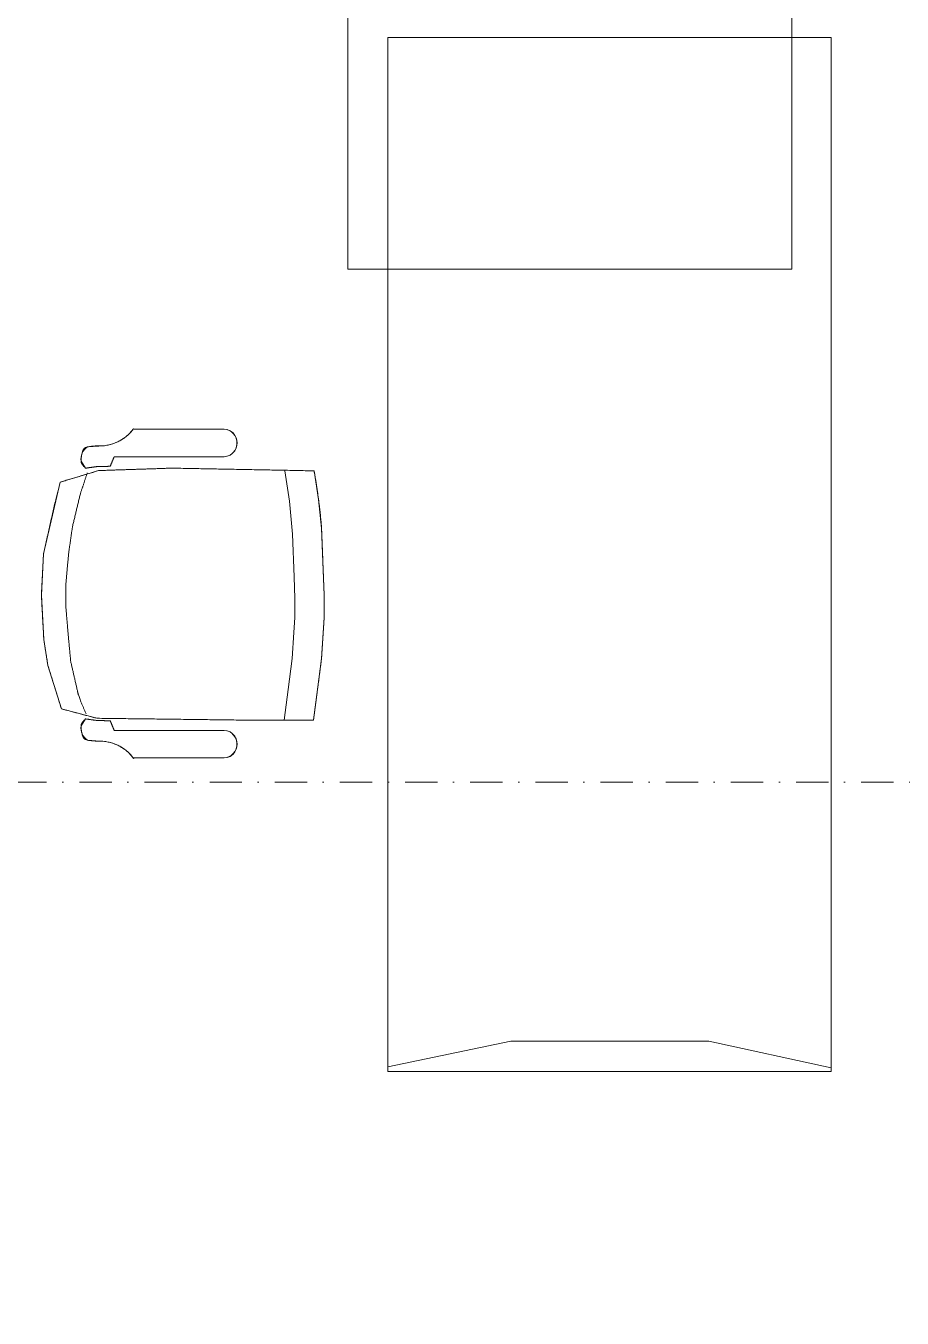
# Model space of a CAD drawing. Extents: x -2598 to 23780, y 0 to 8114.
# Drawn here: x 7203.1 to 7372.6, y 1568 to 1817.9 of the extents above; entities that cross this region are included whole.
import ezdxf

# ---------------------------------------------------------------- set-up
doc = ezdxf.new("R2010")
doc.units = 0
doc.header["$LTSCALE"] = 25
doc.header["$MEASUREMENT"] = 0
for name, pattern in [('DASHDOT2', [0.5, 0.25, -0.125, 0, -0.125]), ('DOT2', [0.125, 0, -0.125]), ('HIDDEN', [0.375, 0.25, -0.125])]:
    doc.linetypes.add(name, pattern=pattern)
doc.layers.get('0').update_dxf_attribs({"color": 9, "lineweight": 9})
for name, color, linetype, lineweight in [('05', 9, 'Continuous', 9), ('20', 9, 'DOT2', 9), ('21', 9, 'Continuous', 9), ('40', 9, 'Continuous', 9)]:
    doc.layers.add(name, color=color, linetype=linetype, lineweight=lineweight)

# ---------------------------------------------------------------- blocks, each defined once
blk = doc.blocks.new('Group-258-1')
at = {"linetype": 'Continuous'}
for p, q in [((384800.0983, 69164.505), (384800.0936, 69164.5084)), ((384800.71, 69164.505), (384800.7146, 69164.5084)), ((384800.6491, 69164.4097), (384800.5895, 69164.4019)), ((384800.2257, 69164.3995), (384800.1668, 69164.4084)), ((384800.2892, 69164.3936), (384800.2257, 69164.3995)), ((384800.3717, 69164.3904), (384800.2892, 69164.3936)), ((384800.4137, 69164.389), (384800.3717, 69164.3904)), ((384800.4502, 69164.389), (384800.4137, 69164.389)), ((384800.4792, 69164.3908), (384800.4502, 69164.389)), ((384800.5299, 69164.394), (384800.4792, 69164.3908)), ((384800.5895, 69164.4019), (384800.5299, 69164.394))]:
    blk.add_line(p, q, dxfattribs=at)
at = {"linetype": 'Continuous', "flags": 128}
for points in [[(384800.0862, 69164.6997), (384800.0862, 69164.6409), (384800.0862, 69164.6409)], [(384800.722, 69164.6997), (384800.722, 69164.6409), (384800.722, 69164.6409)], [(384800.0862, 69164.6409), (384800.0862, 69164.5259), (384800.0862, 69164.6409)], [(384800.1395, 69164.5259), (384800.1395, 69164.6409), (384800.1395, 69164.6409)], [(384800.6687, 69164.5259), (384800.6687, 69164.6409), (384800.6687, 69164.6409)], [(384800.722, 69164.6409), (384800.722, 69164.5259), (384800.722, 69164.6409)], [(384800.0862, 69164.5259), (384800.0862, 69164.5259), (384800.087, 69164.52)], [(384800.0862, 69164.5259), (384800.087, 69164.52), (384800.087, 69164.52)], [(384800.087, 69164.52), (384800.087, 69164.52), (384800.0892, 69164.5143)], [(384800.087, 69164.52), (384800.0892, 69164.5143), (384800.0892, 69164.5143)], [(384800.0892, 69164.5143), (384800.0892, 69164.5143), (384800.0929, 69164.5094)], [(384800.0892, 69164.5143), (384800.0936, 69164.5084), (384800.0929, 69164.5094)], [(384800.128, 69164.5054), (384800.128, 69164.5054), (384800.1328, 69164.5094)], [(384800.128, 69164.5054), (384800.1328, 69164.5094), (384800.1328, 69164.5094)], [(384800.1328, 69164.5094), (384800.1328, 69164.5094), (384800.1365, 69164.5143)], [(384800.1328, 69164.5094), (384800.1365, 69164.5143), (384800.1365, 69164.5143)], [(384800.1365, 69164.5143), (384800.1365, 69164.5143), (384800.1387, 69164.52)], [(384800.1365, 69164.5143), (384800.1387, 69164.52), (384800.1387, 69164.52)], [(384800.1387, 69164.52), (384800.1387, 69164.52), (384800.1395, 69164.5259)], [(384800.1387, 69164.52), (384800.1395, 69164.5259), (384800.1395, 69164.5259)], [(384800.6695, 69164.52), (384800.6695, 69164.52), (384800.6687, 69164.5259)], [(384800.6695, 69164.52), (384800.6687, 69164.5259), (384800.6687, 69164.5259)], [(384800.6718, 69164.5143), (384800.6718, 69164.5143), (384800.6695, 69164.52)], [(384800.6718, 69164.5143), (384800.6695, 69164.52), (384800.6695, 69164.52)], [(384800.6754, 69164.5094), (384800.6754, 69164.5094), (384800.6718, 69164.5143)], [(384800.6754, 69164.5094), (384800.6718, 69164.5143), (384800.6718, 69164.5143)], [(384800.6802, 69164.5054), (384800.6802, 69164.5054), (384800.6754, 69164.5094)], [(384800.6802, 69164.5054), (384800.6754, 69164.5094), (384800.6754, 69164.5094)], [(384800.719, 69164.5143), (384800.7146, 69164.5084), (384800.7153, 69164.5094)], [(384800.719, 69164.5143), (384800.719, 69164.5143), (384800.7153, 69164.5094)], [(384800.7213, 69164.52), (384800.7213, 69164.52), (384800.719, 69164.5143)], [(384800.7213, 69164.52), (384800.719, 69164.5143), (384800.719, 69164.5143)], [(384800.722, 69164.5259), (384800.722, 69164.5259), (384800.7213, 69164.52)], [(384800.722, 69164.5259), (384800.7213, 69164.52), (384800.7213, 69164.52)], [(384800.0977, 69164.5054), (384800.0977, 69164.5054), (384800.1034, 69164.5026)], [(384800.0977, 69164.5054), (384800.1034, 69164.5026), (384800.1034, 69164.5026)], [(384800.1034, 69164.5026), (384800.1034, 69164.5026), (384800.1096, 69164.5011)], [(384800.1034, 69164.5026), (384800.1096, 69164.5011), (384800.1096, 69164.5011)], [(384800.1096, 69164.5011), (384800.1096, 69164.5011), (384800.1161, 69164.5011)], [(384800.1096, 69164.5011), (384800.1161, 69164.5011), (384800.1161, 69164.5011)], [(384800.1161, 69164.5011), (384800.1161, 69164.5011), (384800.1223, 69164.5026)], [(384800.1161, 69164.5011), (384800.1223, 69164.5026), (384800.1223, 69164.5026)], [(384800.1223, 69164.5026), (384800.1223, 69164.5026), (384800.128, 69164.5054)], [(384800.1223, 69164.5026), (384800.128, 69164.5054), (384800.128, 69164.5054)], [(384800.6859, 69164.5026), (384800.6859, 69164.5026), (384800.6802, 69164.5054)], [(384800.6859, 69164.5026), (384800.6802, 69164.5054), (384800.6802, 69164.5054)], [(384800.6922, 69164.5011), (384800.6922, 69164.5011), (384800.6859, 69164.5026)], [(384800.6922, 69164.5011), (384800.6859, 69164.5026), (384800.6859, 69164.5026)], [(384800.6986, 69164.5011), (384800.6986, 69164.5011), (384800.6922, 69164.5011)], [(384800.6986, 69164.5011), (384800.6922, 69164.5011), (384800.6922, 69164.5011)], [(384800.7048, 69164.5026), (384800.7048, 69164.5026), (384800.6986, 69164.5011)], [(384800.7048, 69164.5026), (384800.6986, 69164.5011), (384800.6986, 69164.5011)], [(384800.7105, 69164.5054), (384800.7105, 69164.5054), (384800.7048, 69164.5026)], [(384800.7105, 69164.5054), (384800.7048, 69164.5026), (384800.7048, 69164.5026)]]:
    blk.add_lwpolyline(points, close=True, dxfattribs=at)
at = {"linetype": 'Continuous'}
for points in [[(384800.3272, 69164.8751), (384800.2792, 69164.8644), (384800.2312, 69164.8536)], [(384800.4074, 69164.8792), (384800.3673, 69164.8772), (384800.3272, 69164.8751)], [(384800.4932, 69164.8746), (384800.4503, 69164.8769), (384800.4074, 69164.8792)], [(384800.5432, 69164.8666), (384800.5182, 69164.8706), (384800.4932, 69164.8746)], [(384800.6271, 69164.8405), (384800.5851, 69164.8535), (384800.5432, 69164.8666)], [(384800.1886, 69164.8426), (384800.1775, 69164.8055), (384800.1663, 69164.7685)], [(384800.2312, 69164.8536), (384800.2099, 69164.8481), (384800.1886, 69164.8426)], [(384800.6454, 69164.7717), (384800.6363, 69164.8061), (384800.6271, 69164.8405)], [(384800.2746, 69164.8191), (384800.2429, 69164.8115), (384800.2113, 69164.8039)], [(384800.3252, 69164.8264), (384800.2999, 69164.8227), (384800.2746, 69164.8191)], [(384800.3841, 69164.8318), (384800.3546, 69164.8291), (384800.3252, 69164.8264)], [(384800.4307, 69164.8318), (384800.4074, 69164.8318), (384800.3841, 69164.8318)], [(384800.4872, 69164.8271), (384800.4589, 69164.8295), (384800.4307, 69164.8318)], [(384800.5356, 69164.8225), (384800.5114, 69164.8248), (384800.4872, 69164.8271)], [(384800.5919, 69164.8096), (384800.5638, 69164.8161), (384800.5356, 69164.8225)], [(384800.637, 69164.7924), (384800.6046, 69164.8075), (384800.5919, 69164.8096)], [(384800.1182, 69164.7571), (384800.1184, 69164.788), (384800.1261, 69164.8013), (384800.1481, 69164.8026)], [(384800.1481, 69164.8026), (384800.1523, 69164.8031), (384800.1616, 69164.7937)], [(384800.1616, 69164.7937), (384800.1601, 69164.7826), (384800.1585, 69164.7715)], [(384800.2113, 69164.8039), (384800.1911, 69164.7972), (384800.1708, 69164.7905)], [(384800.6601, 69164.8026), (384800.656, 69164.8031), (384800.6466, 69164.7937)], [(384800.6466, 69164.7937), (384800.6482, 69164.7826), (384800.6497, 69164.7715)], [(384800.69, 69164.7571), (384800.6898, 69164.788), (384800.6822, 69164.8013), (384800.6601, 69164.8026)], [(384800.1585, 69164.7715), (384800.1583, 69164.7588), (384800.158, 69164.7461)], [(384800.1663, 69164.7685), (384800.1639, 69164.6975), (384800.1616, 69164.6266)], [(384800.6491, 69164.4746), (384800.6472, 69164.6232), (384800.6454, 69164.7717)], [(384800.6497, 69164.7715), (384800.65, 69164.7588), (384800.6502, 69164.7461)], [(384800.0854, 69164.7011), (384800.1126, 69164.7212), (384800.1182, 69164.7571)], [(384800.158, 69164.7461), (384800.1488, 69164.7423), (384800.1395, 69164.7385)], [(384800.1395, 69164.7385), (384800.1395, 69164.6897), (384800.1395, 69164.6409)], [(384800.6502, 69164.7461), (384800.6595, 69164.7423), (384800.6687, 69164.7385)], [(384800.6687, 69164.7385), (384800.6687, 69164.6897), (384800.6687, 69164.6409)], [(384800.7229, 69164.7011), (384800.6957, 69164.7212), (384800.69, 69164.7571)], [(384800.1616, 69164.6266), (384800.1642, 69164.4892), (384800.1668, 69164.3518)], [(384800.6491, 69164.3531), (384800.6491, 69164.4138), (384800.6491, 69164.4746)], [(384800.1668, 69164.3518), (384800.2302, 69164.3409), (384800.278, 69164.3374)], [(384800.278, 69164.3374), (384800.3427, 69164.3349), (384800.4074, 69164.3324)], [(384800.4502, 69164.3324), (384800.4901, 69164.3349), (384800.5299, 69164.3374)], [(384800.5299, 69164.3374), (384800.5895, 69164.3452), (384800.6491, 69164.3531)], [(384800.4074, 69164.3324), (384800.4288, 69164.3324), (384800.4502, 69164.3324)]]:
    blk.add_open_spline(points, degree=2, dxfattribs=at)
at = {"layer": '40'}
blk.add_lwpolyline([(384800.6491, 69164.3531), (384800.5895, 69164.3452), (384800.5299, 69164.3374), (384800.4502, 69164.3324), (384800.4074, 69164.3324), (384800.3427, 69164.3349), (384800.278, 69164.3374), (384800.2222, 69164.3433), (384800.1668, 69164.3518), (384800.1642, 69164.4892), (384800.1616, 69164.6266), (384800.1639, 69164.6975), (384800.1663, 69164.7685), (384800.1732, 69164.7913), (384800.1886, 69164.8426), (384800.3272, 69164.8751), (384800.4074, 69164.8792), (384800.4932, 69164.8746), (384800.5432, 69164.8666), (384800.6271, 69164.8405), (384800.6454, 69164.7717), (384800.6472, 69164.6232), (384800.6491, 69164.4746), (384800.6491, 69164.4097)], close=True, dxfattribs=at)
for points in [[(384800.1395, 69164.7385), (384800.158, 69164.7461), (384800.1583, 69164.7588), (384800.1585, 69164.7715), (384800.1616, 69164.7937), (384800.1481, 69164.8026, 0.293897), (384800.1206, 69164.7899), (384800.1182, 69164.7571, -0.205), (384800.0854, 69164.7011), (384800.0862, 69164.6997), (384800.0862, 69164.5259, 0.937941), (384800.1395, 69164.5259)], [(384800.6687, 69164.7385), (384800.6502, 69164.7461), (384800.65, 69164.7588), (384800.6497, 69164.7715), (384800.6466, 69164.7937), (384800.6601, 69164.8026, -0.293897), (384800.6877, 69164.7899), (384800.69, 69164.7571, 0.205), (384800.7229, 69164.7011), (384800.722, 69164.6997), (384800.722, 69164.5259, -0.937941), (384800.6687, 69164.5259)]]:
    blk.add_lwpolyline(points, format="xyb", close=True, dxfattribs=at)
blk = doc.blocks.new('p-ma-audi')
for p, q in [((-7.57, 155.19), (-7.57, 200)), ((-85.7, 155.19), (-7.57, 155.19))]:
    blk.add_line(p, q)
at = {"flags": 128}
for points in [[(-7.57, 200), (-7.57, 214.96), (-93.45, 214.96), (-93.45, 155.19), (-85.7, 155.19)], [(-85.7, 0.04), (-85.7, 0.94), (-61.93, 5.88), (-23.62, 5.88), (0, 0.73), (0, 0), (-85.67, 0)]]:
    blk.add_lwpolyline(points, dxfattribs=at)
for points in [[(-85.7, 200), (-85.7, 0), (0, 0), (0, 200), (-85.7, 200)], [(-85.7, 200), (-85.7, 0), (0, 0), (0, 200)]]:
    blk.add_lwpolyline(points, close=True, dxfattribs=at)

msp = doc.modelspace()

# ---------------------------------------------------------------- linework, layer by layer
at = {"layer": '20', "linetype": 'HIDDEN', "lineweight": 0}
msp.add_lwpolyline([(7129.5, 979.76, -0.152644), (10705.5, 2076.19, -0.10573)], format="xyb", dxfattribs=at)
at = {"layer": '21', "linetype": 'DASHDOT2'}
msp.add_lwpolyline([(6835.48, 1671.62), (10934.42, 1671.62)], dxfattribs=at)

# ---------------------------------------------------------------- block references
at = {"layer": '05', "color": 7}
msp.add_blockref('p-ma-audi', (7358.84, 1615.66), dxfattribs=at)
at = {"layer": '05', "color": 7, "extrusion": (0, 0, -1), "xscale": 100, "yscale": 100, "zscale": -100, "rotation": 270}
msp.add_blockref('Group-258-1', (-6923694.06, 38481748.53), dxfattribs=at)

doc.saveas('drawing.dxf')
